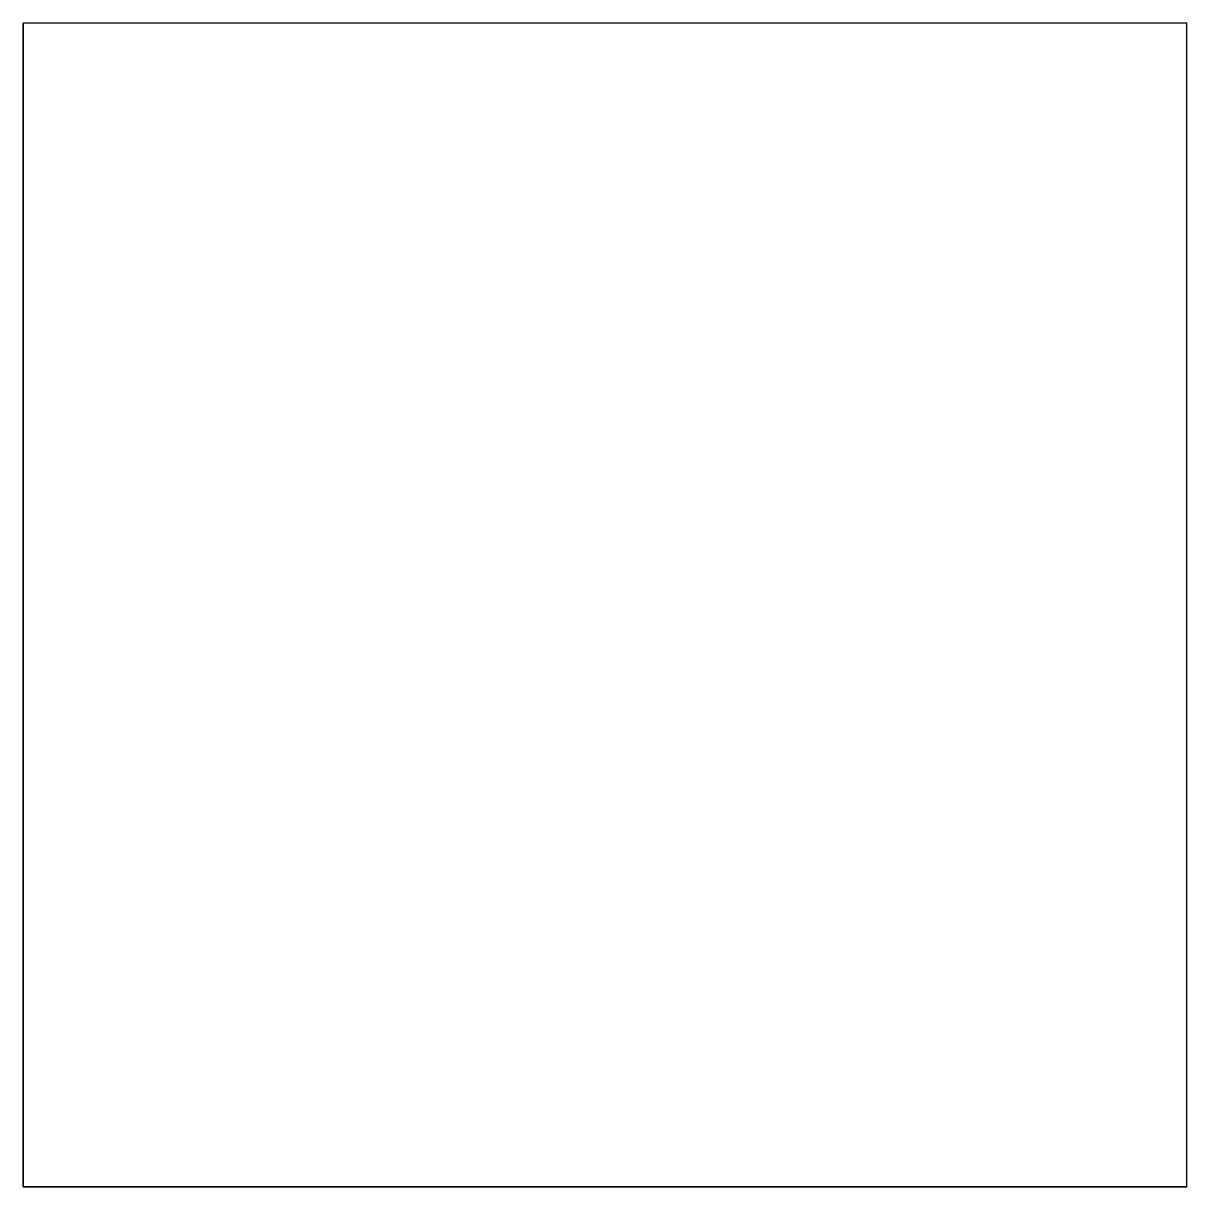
# Model space of a CAD drawing. Header units: inches. Extents: x 0 to 100, y 0 to 100.
import ezdxf

# ---------------------------------------------------------------- set-up
doc = ezdxf.new("R2010")
doc.units = ezdxf.units.IN
doc.header["$MEASUREMENT"] = 0

msp = doc.modelspace()

# ---------------------------------------------------------------- linework, layer by layer
at = {"color": 3}
for p, q in [((100, 100), (0, 100)), ((0, 100), (0, 0)), ((100, 0), (100, 100))]:
    msp.add_line(p, q, dxfattribs=at)
at = {"color": 5}
for p, q in [((0, 0, 100), (0, 100, 100)), ((0, 100, 100), (0, 100)), ((0, 100), (0, 0)), ((0, 0), (0, 0, 100))]:
    msp.add_line(p, q, dxfattribs=at)
at = {"color": 240, "true_color": 0xed1f24}
for p, q in [((0, 0), (100, 0)), ((0, 0), (100, 0)), ((100, 0, 100), (0, 0, 100)), ((0, 0, 100), (0, 0)), ((100, 0), (100, 0, 100))]:
    msp.add_line(p, q, dxfattribs=at)

doc.saveas('drawing.dxf')
